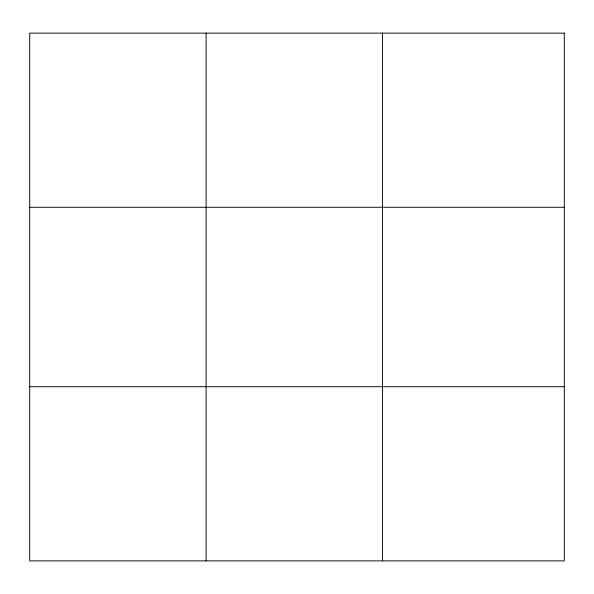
<?xml version="1.0" encoding="UTF-8"?>
<svg xmlns="http://www.w3.org/2000/svg" width="594" height="594" viewBox="0 0 594 594"><rect width="100%" height="100%" fill="white"/><g stroke="black" fill="none" stroke-linecap="round" stroke-linejoin="round"><path stroke-width="0.89" d="M206.118 33.116L206.118 560.885M382.536 33.116L382.536 560.885M29.7 207.276L564.3 207.276M29.7 386.724L564.3 386.724M564.3 33.116L564.3 560.885L29.7 560.885L29.7 33.116L564.3 33.116"/></g></svg>
